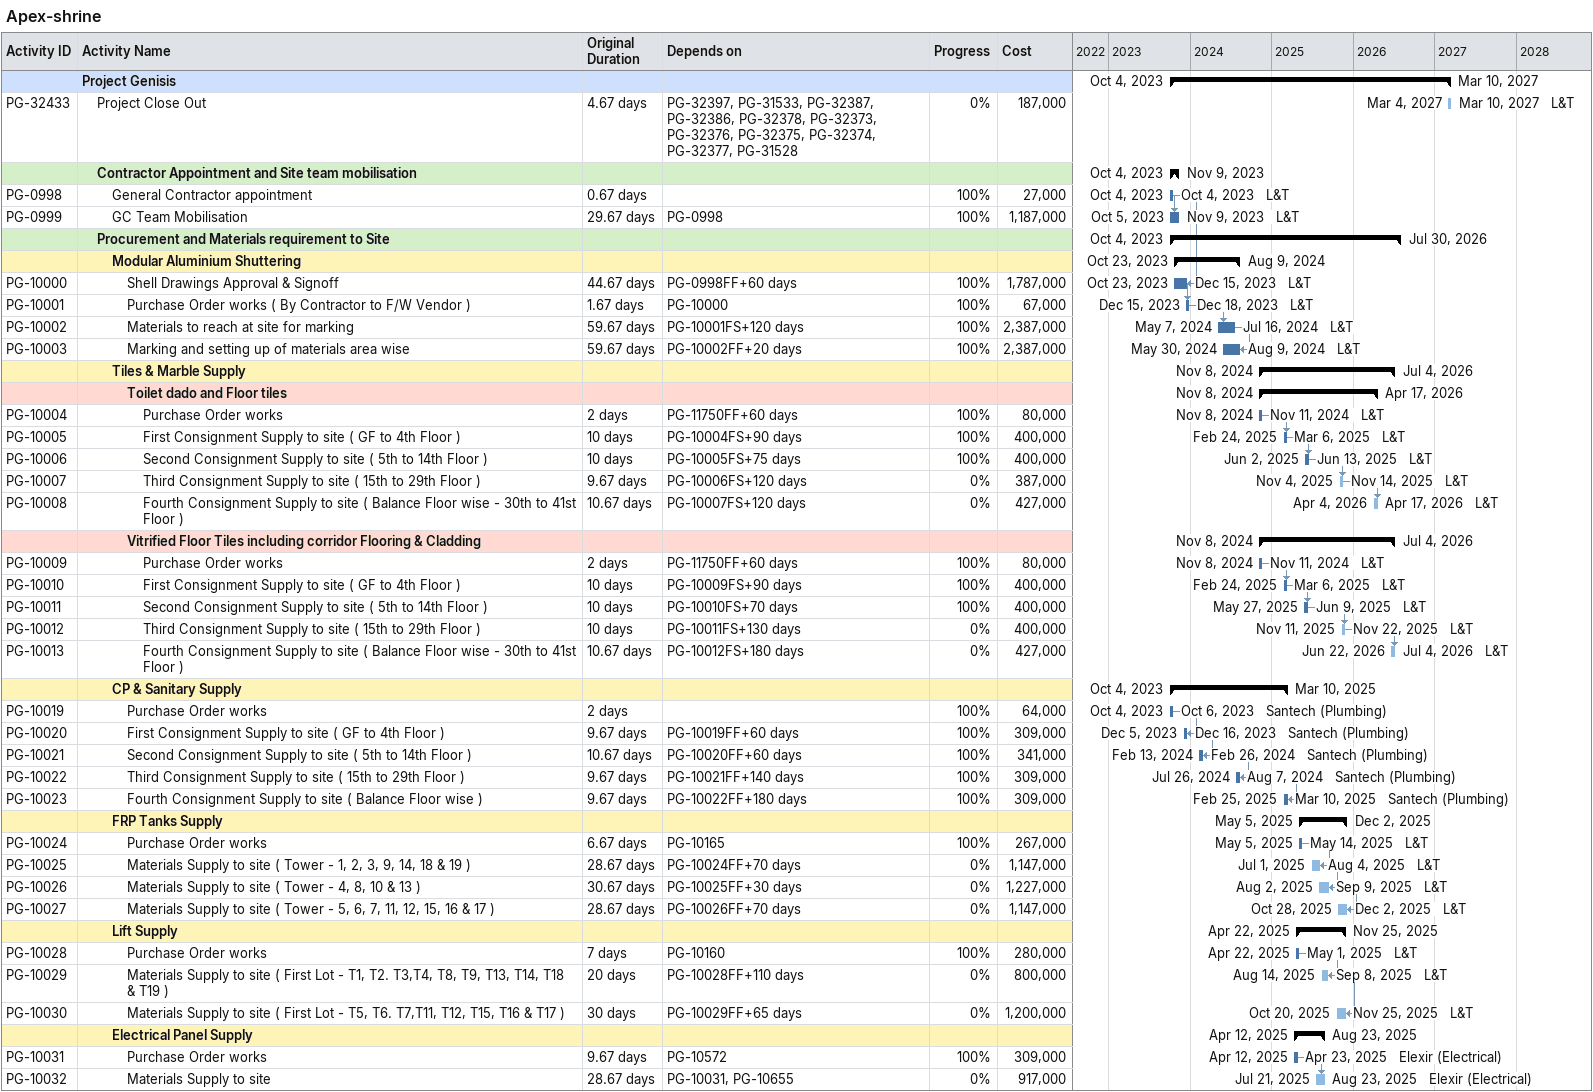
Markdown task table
Apex-shrine

| ID | Level | Task | Original duration | Start | Finish | Predecessors | Resources | % complete | Cost |
|---|---|---|---|---|---|---|---|---|---|
|  | 1 | **Project Genisis** |  | 2023-10-04 | 2027-03-10 |  |  |  |  |
| PG-32433 | 2 | Project Close Out | 4.67d | 2027-03-04 | 2027-03-10 | PG-32397, PG-31533, PG-32387, PG-32386, PG-32378, PG-32373, PG-32376, PG-32375, PG-32374, PG-32377, PG-31528 | L&T | 0 | 187000 |
|  | 2 | **Contractor Appointment and Site team mobilisation** |  | 2023-10-04 | 2023-11-09 |  |  |  |  |
| PG-0998 | 3 | General Contractor appointment | 0.67d | 2023-10-04 | 2023-10-04 |  | L&T | 100 | 27000 |
| PG-0999 | 3 | GC Team Mobilisation | 29.67d | 2023-10-05 | 2023-11-09 | PG-0998 | L&T | 100 | 1187000 |
|  | 2 | **Procurement and Materials requirement to Site** |  | 2023-10-04 | 2026-07-30 |  |  |  |  |
|  | 3 | **Modular Aluminium Shuttering** |  | 2023-10-23 | 2024-08-09 |  |  |  |  |
| PG-10000 | 4 | Shell Drawings Approval & Signoff | 44.67d | 2023-10-23 | 2023-12-15 | PG-0998FF+60d | L&T | 100 | 1787000 |
| PG-10001 | 4 | Purchase Order works ( By Contractor to F/W Vendor ) | 1.67d | 2023-12-15 | 2023-12-18 | PG-10000 | L&T | 100 | 67000 |
| PG-10002 | 4 | Materials to reach at site for marking | 59.67d | 2024-05-07 | 2024-07-16 | PG-10001FS+120d | L&T | 100 | 2387000 |
| PG-10003 | 4 | Marking and setting up of materials area wise | 59.67d | 2024-05-30 | 2024-08-09 | PG-10002FF+20d | L&T | 100 | 2387000 |
|  | 3 | **Tiles & Marble Supply** |  | 2024-11-08 | 2026-07-04 |  |  |  |  |
|  | 4 | **Toilet dado and Floor tiles** |  | 2024-11-08 | 2026-04-17 |  |  |  |  |
| PG-10004 | 5 | Purchase Order works | 2d | 2024-11-08 | 2024-11-11 | PG-11750FF+60d | L&T | 100 | 80000 |
| PG-10005 | 5 | First Consignment Supply to site ( GF to 4th Floor ) | 10d | 2025-02-24 | 2025-03-06 | PG-10004FS+90d | L&T | 100 | 400000 |
| PG-10006 | 5 | Second Consignment Supply to site ( 5th to 14th Floor ) | 10d | 2025-06-02 | 2025-06-13 | PG-10005FS+75d | L&T | 100 | 400000 |
| PG-10007 | 5 | Third Consignment Supply to site ( 15th to 29th Floor ) | 9.67d | 2025-11-04 | 2025-11-14 | PG-10006FS+120d | L&T | 0 | 387000 |
| PG-10008 | 5 | Fourth Consignment Supply to site ( Balance Floor wise - 30th to 41st Floor ) | 10.67d | 2026-04-04 | 2026-04-17 | PG-10007FS+120d | L&T | 0 | 427000 |
|  | 4 | **Vitrified Floor Tiles including corridor Flooring & Cladding** |  | 2024-11-08 | 2026-07-04 |  |  |  |  |
| PG-10009 | 5 | Purchase Order works | 2d | 2024-11-08 | 2024-11-11 | PG-11750FF+60d | L&T | 100 | 80000 |
| PG-10010 | 5 | First Consignment Supply to site ( GF to 4th Floor ) | 10d | 2025-02-24 | 2025-03-06 | PG-10009FS+90d | L&T | 100 | 400000 |
| PG-10011 | 5 | Second Consignment Supply to site ( 5th to 14th Floor ) | 10d | 2025-05-27 | 2025-06-09 | PG-10010FS+70d | L&T | 100 | 400000 |
| PG-10012 | 5 | Third Consignment Supply to site ( 15th to 29th Floor ) | 10d | 2025-11-11 | 2025-11-22 | PG-10011FS+130d | L&T | 0 | 400000 |
| PG-10013 | 5 | Fourth Consignment Supply to site ( Balance Floor wise - 30th to 41st Floor ) | 10.67d | 2026-06-22 | 2026-07-04 | PG-10012FS+180d | L&T | 0 | 427000 |
|  | 3 | **CP & Sanitary Supply** |  | 2023-10-04 | 2025-03-10 |  |  |  |  |
| PG-10019 | 4 | Purchase Order works | 2d | 2023-10-04 | 2023-10-06 |  | Santech (Plumbing) | 100 | 64000 |
| PG-10020 | 4 | First Consignment Supply to site ( GF to 4th Floor ) | 9.67d | 2023-12-05 | 2023-12-16 | PG-10019FF+60d | Santech (Plumbing) | 100 | 309000 |
| PG-10021 | 4 | Second Consignment Supply to site ( 5th to 14th Floor ) | 10.67d | 2024-02-13 | 2024-02-26 | PG-10020FF+60d | Santech (Plumbing) | 100 | 341000 |
| PG-10022 | 4 | Third Consignment Supply to site ( 15th to 29th Floor ) | 9.67d | 2024-07-26 | 2024-08-07 | PG-10021FF+140d | Santech (Plumbing) | 100 | 309000 |
| PG-10023 | 4 | Fourth Consignment Supply to site ( Balance Floor wise ) | 9.67d | 2025-02-25 | 2025-03-10 | PG-10022FF+180d | Santech (Plumbing) | 100 | 309000 |
|  | 3 | **FRP Tanks Supply** |  | 2025-05-05 | 2025-12-02 |  |  |  |  |
| PG-10024 | 4 | Purchase Order works | 6.67d | 2025-05-05 | 2025-05-14 | PG-10165 | L&T | 100 | 267000 |
| PG-10025 | 4 | Materials Supply to site ( Tower - 1, 2, 3, 9, 14, 18 & 19 ) | 28.67d | 2025-07-01 | 2025-08-04 | PG-10024FF+70d | L&T | 0 | 1147000 |
| PG-10026 | 4 | Materials Supply to site ( Tower - 4, 8, 10 & 13 ) | 30.67d | 2025-08-02 | 2025-09-09 | PG-10025FF+30d | L&T | 0 | 1227000 |
| PG-10027 | 4 | Materials Supply to site ( Tower - 5, 6, 7, 11, 12, 15, 16 & 17 ) | 28.67d | 2025-10-28 | 2025-12-02 | PG-10026FF+70d | L&T | 0 | 1147000 |
|  | 3 | **Lift Supply** |  | 2025-04-22 | 2025-11-25 |  |  |  |  |
| PG-10028 | 4 | Purchase Order works | 7d | 2025-04-22 | 2025-05-01 | PG-10160 | L&T | 100 | 280000 |
| PG-10029 | 4 | Materials Supply to site ( First Lot - T1, T2. T3,T4, T8, T9, T13, T14, T18 & T19 ) | 20d | 2025-08-14 | 2025-09-08 | PG-10028FF+110d | L&T | 0 | 800000 |
| PG-10030 | 4 | Materials Supply to site ( First Lot - T5, T6. T7,T11, T12, T15, T16 & T17 ) | 30d | 2025-10-20 | 2025-11-25 | PG-10029FF+65d | L&T | 0 | 1200000 |
|  | 3 | **Electrical Panel Supply** |  | 2025-04-12 | 2025-08-23 |  |  |  |  |
| PG-10031 | 4 | Purchase Order works | 9.67d | 2025-04-12 | 2025-04-23 | PG-10572 | Elexir (Electrical) | 100 | 309000 |
| PG-10032 | 4 | Materials Supply to site | 28.67d | 2025-07-21 | 2025-08-23 | PG-10031, PG-10655 | Elexir (Electrical) | 0 | 917000 |
